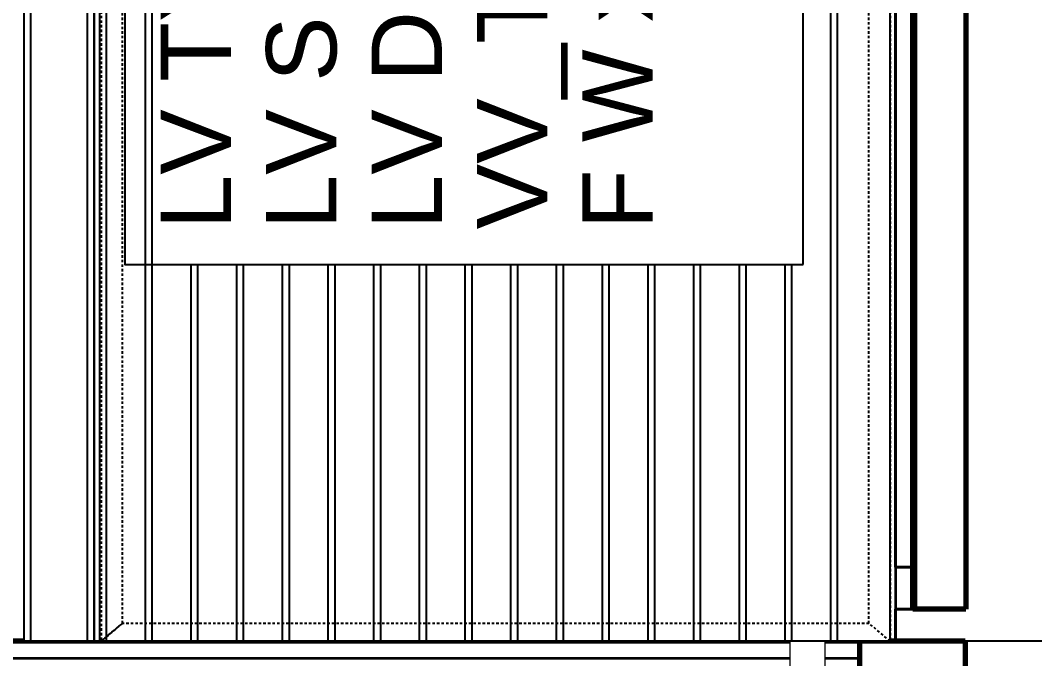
# Model space of a CAD drawing. Header units: millimetres. Extents: x -25371 to 2282244, y -90657 to 147824.
# Drawn here: x 1654122 to 1655565, y -998 to -90 of the extents above; entities that cross this region are included whole.
import ezdxf
from ezdxf.xclip import XClip

# ---------------------------------------------------------------- set-up
doc = ezdxf.new("R2010")
doc.units = ezdxf.units.MM
doc.header["$XCLIPFRAME"] = 0
doc.set_wipeout_variables(frame=1)
for name, pattern in [('CENTER', [50.8, 31.75, -6.35, 6.35, -6.35]), ('TA_GL_000.90000', [2.475, 0.9, -0.225, 0.225, -0.225, 0.9]), ('TA_HL_001.00000', [6.5, 3.55, -2.95])]:
    doc.linetypes.add(name, pattern=pattern)
for name, color, linetype in [('000 - 0_SYM_DWG_GRIDLINE_MAIN_COLOR_251', 7, 'Continuous'), ('000 - ESTIMATE_ASPG_MAIN_COLOR_6', 7, 'Continuous'), ('000 - ESTIMATE_ASPG_TEXT_COLOR_1', 7, 'Continuous'), ('000 - ESTIMATE_ASPG_WIPEOUT_', 7, 'Continuous'), ('000 - GRID', 7, 'CENTER'), ('010 - ASPG_EXTR_MAIN_COLOR_2', 7, 'Continuous'), ('010 - ASPG_EXTR_WIPEOUT_', 7, 'Continuous'), ('010 - ASPG_FRAMING_MAIN_COLOR_1', 7, 'Continuous'), ('010 - ASPG_FRAMING_SUB_COLOR_2', 7, 'Continuous')]:
    doc.layers.add(name, color=color, linetype=linetype)
for name, color, linetype, lineweight in [('A-DETL', 7, 'Continuous', 70), ('A-FLOR-E', 7, 'Continuous', 35), ('A-FLOR-HRAL', 7, 'Continuous', 35), ('A-GENM', 7, 'Continuous', 35), ('A-GLAZ-CURT', 7, 'Continuous', 35), ('A-GLAZ-CWMG', 7, 'Continuous', 35), ('I-WALL-E', 7, 'Continuous', 50), ('S-STRS-E', 7, 'Continuous', 35)]:
    doc.layers.add(name, color=color, linetype=linetype, lineweight=lineweight)
doc.styles.add('_Arial', font='arial.ttf')
doc.styles.add('TA', font='', dxfattribs={"height": 4.5})
doc.styles.get('TA').set_extended_font_data('Cordia New')

# ---------------------------------------------------------------- blocks, each defined once
blk = doc.blocks.new('DPA_CP_Entrance Louver Grill Vertical Z - Louver Grill Vertical Z-5524822-VS01 - ELEVATION 1')
at = {"layer": 'A-GLAZ-CURT', "color": 7}
for p, q in [((32402.8, 106500), (32402.8, 103600)), ((32402.8, 103600), (32402.8, 106500)), ((32402.8, 103600), (32402.8, 106500)), ((32402.8, 103600), (32402.8, 106500)), ((32450.8, 103600), (32450.8, 106500)), ((32450.8, 103600), (32450.8, 106500)), ((32452.8, 106500), (32452.8, 103600)), ((32452.8, 103600), (32452.8, 106500)), ((33512.4, 103600), (33512.4, 106500)), ((33512.4, 103600), (33512.4, 106500)), ((33512.4, 106500), (33512.4, 103600)), ((33512.4, 106500), (33512.4, 103600)), ((32452.8, 103605), (32452.8, 106450)), ((32452.8, 103605), (32452.8, 106450)), ((32452.8, 103605), (32452.8, 106450)), ((32452.8, 103605), (32452.8, 106450)), ((32402.8, 103600), (32402.8, 103605)), ((32402.8, 103605), (32402.8, 103600)), ((32452.8, 103605), (33457.4, 103605)), ((32452.8, 103605), (33457.4, 103605)), ((33457.4, 103605), (32452.8, 103605)), ((32452.8, 103605), (33457.4, 103605)), ((33512.4, 103600), (33512.4, 103605)), ((33512.4, 103605), (33512.4, 103600))]:
    blk.add_line(p, q, dxfattribs=at)
blk = doc.blocks.new('Rectangular Mullion - 45 x 100mm-5524888-VS01 - ELEVATION 1')
at = {"layer": 'A-GLAZ-CWMG', "color": 7}
for p, q in [((33512.4, 106600), (33512.4, 103600)), ((33512.4, 106600), (33512.4, 103600)), ((33557.4, 103600), (33557.4, 106600)), ((33557.4, 106600), (33557.4, 103600))]:
    blk.add_line(p, q, dxfattribs=at)
blk = doc.blocks.new('Rectangular Mullion - 45 x 100mm-5524889-VS01 - ELEVATION 1')
at = {"layer": 'A-GLAZ-CWMG', "color": 7}
blk.add_line((32402.8, 103600), (32402.8, 106600), dxfattribs=at)
blk.add_line((32402.8, 103600), (32402.8, 106600), dxfattribs=at)
blk = doc.blocks.new('DPA_CP_Entrance Louver Grill Vertical Z - Louver Grill Vertical Z-5525090-VS01 - ELEVATION 1')
at = {"layer": 'A-GLAZ-CURT', "color": 7}
for p, q in [((33632.8, 103645), (33632.8, 106500)), ((33632.8, 106500), (33632.8, 103645)), ((33632.8, 103645), (33632.8, 106500)), ((33632.8, 106500), (33632.8, 103645)), ((33707.8, 103645), (33707.8, 106500)), ((33707.8, 103645), (33707.8, 106500)), ((33707.8, 106500), (33707.8, 103645)), ((33707.8, 106500), (33707.8, 103645)), ((33632.8, 103705), (33607.8, 103705)), ((33607.8, 103705), (33632.8, 103705)), ((33632.8, 103645), (33632.8, 103705)), ((33632.8, 103705), (33632.8, 103645)), ((33607.8, 103645), (33632.8, 103645)), ((33632.8, 103645), (33607.8, 103645)), ((33632.8, 103645), (33707.8, 103645)), ((33634.8, 103645), (33632.8, 103645)), ((33632.8, 103645), (33634.8, 103645)), ((33707.8, 103645), (33632.8, 103645)), ((33707.8, 103645), (33634.8, 103645)), ((33634.8, 103645), (33707.8, 103645))]:
    blk.add_line(p, q, dxfattribs=at)
blk = doc.blocks.new('Rectangular Mullion - 45 x 100mm-4573257-VS01 - ELEVATION 1')
at = {"layer": 'A-GLAZ-CWMG', "color": 7}
for p, q in [((33607.8, 103645), (33607.8, 103600)), ((33607.8, 103600), (33607.8, 103645)), ((33607.8, 103600), (33557.4, 103600)), ((33557.4, 103600), (33607.8, 103600))]:
    blk.add_line(p, q, dxfattribs=at)
blk = doc.blocks.new('Rectangular Mullion - 45 x 100mm-5525156-VS01 - ELEVATION 1')
at = {"layer": 'A-GLAZ-CWMG', "color": 7}
for p, q in [((33607.8, 106600), (33607.8, 103600)), ((33607.8, 106600), (33607.8, 103600)), ((33557.4, 103600), (33607.8, 103600)), ((33607.8, 103600), (33557.4, 103600))]:
    blk.add_line(p, q, dxfattribs=at)
blk = doc.blocks.new('Rectangular Mullion - 45 x 100mm-5525157-VS01 - ELEVATION 1')
at = {"layer": 'A-GLAZ-CWMG', "color": 7}
for p, q in [((33607.8, 103705), (33607.8, 106450)), ((33607.8, 103705), (33607.8, 106450)), ((33607.8, 103600), (33607.8, 103645)), ((33607.8, 103600), (33607.8, 103645)), ((33557.4, 103600), (33607.8, 103600)), ((33607.8, 103600), (33557.4, 103600))]:
    blk.add_line(p, q, dxfattribs=at)
blk = doc.blocks.new('DPA_CP_Entrance Louver Grill Vertical Z - Louver Grill Vertical Z-5514034-VS01 - ELEVATION 1')
at = {"layer": 'A-GLAZ-CURT', "color": 7}
for p, q in [((33632.8, 103645), (33632.8, 106500)), ((33632.8, 106500), (33632.8, 103645)), ((33632.8, 103645), (33632.8, 106500)), ((33632.8, 106500), (33632.8, 103645)), ((33707.8, 103645), (33707.8, 106500)), ((33707.8, 103645), (33707.8, 106500)), ((33707.8, 106500), (33707.8, 103645)), ((33707.8, 106500), (33707.8, 103645)), ((33632.8, 103705), (33607.8, 103705)), ((33607.8, 103705), (33632.8, 103705)), ((33632.8, 103645), (33632.8, 103705)), ((33632.8, 103705), (33632.8, 103645)), ((33607.8, 103645), (33632.8, 103645)), ((33632.8, 103645), (33607.8, 103645)), ((33632.8, 103645), (33707.8, 103645)), ((33634.8, 103645), (33632.8, 103645)), ((33632.8, 103645), (33634.8, 103645)), ((33707.8, 103645), (33632.8, 103645)), ((33707.8, 103645), (33634.8, 103645)), ((33634.8, 103645), (33707.8, 103645))]:
    blk.add_line(p, q, dxfattribs=at)
blk = doc.blocks.new('DPA_CP_Entrance Louver Grill Vertical Z - Louver Grill Vertical Z-5525158-VS01 - ELEVATION 1')
at = {"layer": 'A-GLAZ-CURT', "color": 7}
for p, q in [((33632.8, 103645), (33632.8, 106500)), ((33632.8, 106500), (33632.8, 103645)), ((33632.8, 103645), (33632.8, 106500)), ((33632.8, 106500), (33632.8, 103645)), ((33634.8, 103645), (33634.8, 106500)), ((33634.8, 103645), (33634.8, 106500)), ((33707.8, 103645), (33707.8, 106500)), ((33707.8, 103645), (33707.8, 106500)), ((33707.8, 106500), (33707.8, 103645)), ((33707.8, 106500), (33707.8, 103645)), ((33632.8, 103705), (33607.8, 103705)), ((33607.8, 103705), (33632.8, 103705)), ((33632.8, 103645), (33632.8, 103705)), ((33632.8, 103705), (33632.8, 103645)), ((33607.8, 103645), (33632.8, 103645)), ((33632.8, 103645), (33607.8, 103645)), ((33632.8, 103645), (33707.8, 103645)), ((33634.8, 103645), (33632.8, 103645)), ((33632.8, 103645), (33634.8, 103645)), ((33707.8, 103645), (33632.8, 103645)), ((33707.8, 103645), (33634.8, 103645)), ((33634.8, 103645), (33707.8, 103645))]:
    blk.add_line(p, q, dxfattribs=at)
blk = doc.blocks.new('Rectangular Mullion - 45 x 100mm-4573260-VS01 - ELEVATION 1')
at = {"layer": 'A-GLAZ-CWMG', "color": 7}
for p, q in [((33607.8, 103645), (33607.8, 103600)), ((33607.8, 103600), (33607.8, 103645)), ((33607.8, 103600), (33557.4, 103600)), ((33557.4, 103600), (33607.8, 103600))]:
    blk.add_line(p, q, dxfattribs=at)
blk = doc.blocks.new('Rectangular Mullion - 45 x 100mm-5079867-VS01 - ELEVATION 1')
at = {"layer": 'A-GLAZ-CWMG', "color": 7}
for p, q in [((33607.8, 103645), (33607.8, 103600)), ((33607.8, 103600), (33607.8, 103645)), ((33607.8, 103600), (33557.4, 103600)), ((33557.4, 103600), (33607.8, 103600))]:
    blk.add_line(p, q, dxfattribs=at)
blk = doc.blocks.new('Rectangular Mullion - 45 x 100mm-5524821-VS01 - ELEVATION 1')
at = {"layer": 'A-GLAZ-CWMG', "color": 7}
for p, q in [((33607.8, 106450), (33607.8, 103705)), ((33607.8, 106450), (33607.8, 103705)), ((33607.8, 103645), (33607.8, 103600)), ((33607.8, 103645), (33607.8, 103600)), ((33557.4, 103600), (33607.8, 103600)), ((33607.8, 103600), (33557.4, 103600))]:
    blk.add_line(p, q, dxfattribs=at)
blk = doc.blocks.new('GM_Louver Grill Vertical Z1 - Z Profile-5525708-VS01 - ELEVATION 1')
at = {"layer": 'A-GENM', "color": 7, "lineweight": 9}
blk.add_line((33338.5, 103600), (33338.5, 106500), dxfattribs=at)
blk = doc.blocks.new('GM_Louver Grill Vertical Z1 - Z Profile-5514099-VS01 - ELEVATION 1')
at = {"layer": 'A-DETL', "color": 7}
for p, q in [((33632.8, 103645), (33632.8, 106500)), ((33707.8, 106500), (33707.8, 103645)), ((33634.8, 103645), (33632.8, 103645)), ((33707.8, 103645), (33634.8, 103645))]:
    blk.add_line(p, q, dxfattribs=at)
at = {"layer": 'A-GENM', "color": 7, "lineweight": 9}
for p, q in [((33632.8, 106500), (33632.8, 103645)), ((33707.8, 106500), (33707.8, 103645)), ((33707.8, 103645), (33707.8, 106500)), ((33632.8, 103645), (33705.8, 103645)), ((33705.8, 103645), (33707.8, 103645))]:
    blk.add_line(p, q, dxfattribs=at)
blk = doc.blocks.new('GM_Louver Grill Vertical Z1 - Z Profile-V20-VS01 - ELEVATION 1')
at = {"layer": 'A-DETL', "color": 7}
for p, q in [((33632.8, 103645), (33632.8, 106500)), ((33634.8, 103645), (33634.8, 106500)), ((33634.8, 106500), (33634.8, 103645)), ((33707.8, 106500), (33707.8, 103645)), ((33634.8, 103645), (33632.8, 103645)), ((33707.8, 103645), (33634.8, 103645))]:
    blk.add_line(p, q, dxfattribs=at)
at = {"layer": 'A-GENM', "color": 7, "lineweight": 9}
for p, q in [((33632.8, 106500), (33632.8, 103645)), ((33707.8, 106500), (33707.8, 103645)), ((33707.8, 103645), (33707.8, 106500)), ((33632.8, 103645), (33705.8, 103645)), ((33705.8, 103645), (33707.8, 103645))]:
    blk.add_line(p, q, dxfattribs=at)
blk = doc.blocks.new('Railing - 50mm-V26-VS01 - ELEVATION 1')
at = {"layer": 'A-FLOR-HRAL', "color": 7, "lineweight": 9}
for p, q in [((33457.8, 104475), (33457.8, 103600)), ((33507.8, 103600), (33507.8, 104475))]:
    blk.add_line(p, q, dxfattribs=at)
blk = doc.blocks.new('Railing - 50mm-5777482-VS01 - ELEVATION 1')
at = {"layer": 'A-FLOR-HRAL', "color": 7, "lineweight": 9}
for p, q in [((33457.8, 104403.6), (33458.1, 104405.9)), ((33507.5, 104405.9), (33507.8, 104403.6)), ((33457.8, 104403.6), (33457.8, 103433.3)), ((33458.1, 104401.2), (33457.8, 104403.6)), ((33507.8, 104403.6), (33507.5, 104401.2)), ((33507.8, 103433.3), (33507.8, 104403.6))]:
    blk.add_line(p, q, dxfattribs=at)
blk = doc.blocks.new('Railing - 50mm-5777480-VS01 - ELEVATION 1')
at = {"layer": 'A-FLOR-HRAL', "color": 7, "lineweight": 9}
for p, q in [((33457.8, 104058.3), (33458.1, 104060.7)), ((33457.8, 104058.3), (33457.8, 103100)), ((33458.1, 104056), (33457.8, 104058.3)), ((33507.5, 104060.7), (33507.8, 104058.3)), ((33507.8, 104058.3), (33507.5, 104056)), ((33507.8, 103100), (33507.8, 104058.3))]:
    blk.add_line(p, q, dxfattribs=at)
blk = doc.blocks.new('Railing - 50mm-5777478-VS01 - ELEVATION 1')
at = {"layer": 'A-FLOR-HRAL', "color": 7, "lineweight": 9}
for p, q in [((33457.8, 103713.1), (33458.1, 103715.5)), ((33457.8, 103713.1), (33457.8, 102766.7)), ((33458.1, 103710.7), (33457.8, 103713.1)), ((33507.5, 103715.5), (33507.8, 103713.1)), ((33507.8, 103713.1), (33507.5, 103710.7)), ((33507.8, 102766.7), (33507.8, 103713.1))]:
    blk.add_line(p, q, dxfattribs=at)
blk = doc.blocks.new('Railing - Railing-4924831-VS01 - ELEVATION 1')
at = {"color": 7}
for name in ['Railing - 50mm-V26-VS01 - ELEVATION 1', 'Railing - 50mm-V26-VS01 - ELEVATION 1', 'Railing - 50mm-V26-VS01 - ELEVATION 1', 'Railing - 50mm-5777482-VS01 - ELEVATION 1', 'Railing - 50mm-5777480-VS01 - ELEVATION 1', 'Railing - 50mm-5777478-VS01 - ELEVATION 1']:
    blk.add_blockref(name, (0, 0), dxfattribs=at)
blk = doc.blocks.new('Top Rail Type - Top Rail_Internal_-4924901-VS01 - ELEVATION 1')
at = {"layer": 'A-FLOR-HRAL', "color": 7, "lineweight": 9}
for p, q in [((33457.8, 104464.4), (33457.8, 103159.3)), ((33507.8, 103159.3), (33507.8, 104464.4)), ((33457.8, 104400), (33457.8, 103600)), ((33507.8, 103600), (33507.8, 104400))]:
    blk.add_line(p, q, dxfattribs=at)
at = {"layer": 'A-FLOR-HRAL', "color": 7, "lineweight": 9, "flags": 128}
for points in [[(33457.8, 104475), (33457.8, 104476), (33457.8, 104477), (33457.9, 104478), (33458.1, 104479), (33458.3, 104480), (33458.5, 104480.9)], [(33507.3, 104479.5), (33507.5, 104478.5), (33507.6, 104477.5), (33507.7, 104476.5), (33507.7, 104475.5), (33507.8, 104475)], [(33457.8, 104475), (33457.8, 104474.9), (33457.8, 104474.8), (33457.8, 104474.5), (33457.8, 104474), (33457.8, 104473.5), (33457.8, 104472.9), (33457.8, 104472.1), (33457.8, 104471.2), (33457.8, 104470.2), (33457.8, 104469.1), (33457.8, 104467.9), (33457.8, 104466.5), (33457.8, 104465.1), (33457.8, 104464.4)], [(33457.8, 104466.1), (33457.8, 104467.5), (33457.8, 104468.8)], [(33457.8, 104439.8), (33457.8, 104442.3), (33457.8, 104444.8), (33457.8, 104447.2), (33457.8, 104449.5), (33457.8, 104451.7), (33457.8, 104453.8), (33457.8, 104455.8), (33457.8, 104457.8), (33457.8, 104459.7), (33457.8, 104461.4), (33457.8, 104463.1), (33457.8, 104464.7)], [(33507.8, 104464.4), (33507.8, 104465.9), (33507.8, 104467.3), (33507.8, 104468.6), (33507.8, 104469.7), (33507.8, 104470.8), (33507.8, 104471.7), (33507.8, 104472.5), (33507.8, 104473.2), (33507.8, 104473.8), (33507.8, 104474.3), (33507.8, 104474.6), (33507.8, 104474.9), (33507.8, 104475), (33507.8, 104475)], [(33507.8, 104469.1), (33507.8, 104467.9), (33507.8, 104466.5), (33507.8, 104465.3)], [(33507.8, 104465.1), (33507.8, 104463.5), (33507.8, 104461.9), (33507.8, 104460.2), (33507.8, 104458.3), (33507.8, 104456.4), (33507.8, 104454.4), (33507.8, 104452.3), (33507.8, 104450.1), (33507.8, 104447.8), (33507.8, 104445.4), (33507.8, 104443), (33507.8, 104440.5)], [(33457.8, 104414.9), (33457.8, 104417.8), (33457.8, 104420.7), (33457.8, 104423.6), (33457.8, 104426.4), (33457.8, 104429.2), (33457.8, 104431.9), (33457.8, 104434.6), (33457.8, 104437.3), (33457.8, 104439.5)], [(33507.8, 104439.5), (33507.8, 104438), (33507.8, 104435.3), (33507.8, 104432.7), (33507.8, 104430), (33507.8, 104427.2), (33507.8, 104424.4), (33507.8, 104421.5), (33507.8, 104418.6), (33507.8, 104415.7), (33507.8, 104413.8)], [(33457.8, 104400), (33457.8, 104403), (33457.8, 104406), (33457.8, 104409), (33457.8, 104411.9), (33457.8, 104413.8)], [(33507.8, 104412.7), (33507.8, 104409.8), (33507.8, 104406.8), (33507.8, 104403.8), (33507.8, 104400.8)]]:
    blk.add_lwpolyline(points, dxfattribs=at)
blk = doc.blocks.new('Handrail Type - Handrail_Internal_-5752541-VS01 - ELEVATION 1')
at = {"layer": 'A-FLOR-HRAL', "color": 7, "lineweight": 9}
for p, q in [((33457.8, 104125), (33457.8, 102791.7)), ((33507.8, 102791.7), (33507.8, 104125))]:
    blk.add_line(p, q, dxfattribs=at)
blk = doc.blocks.new('Railing - 50mm-V93-VS01 - ELEVATION 1')
at = {"layer": 'A-FLOR-HRAL', "color": 7, "lineweight": 9}
blk.add_line((33457.4, 104475), (33457.4, 103600), dxfattribs=at)
blk = doc.blocks.new('Railing - Railing-5753334-VS01 - ELEVATION 1')
at = {"color": 7}
blk.add_blockref('Railing - 50mm-V93-VS01 - ELEVATION 1', (0, 0), dxfattribs=at)
blk.add_blockref('Railing - 50mm-V93-VS01 - ELEVATION 1', (0, 0), dxfattribs=at)
blk.add_blockref('Railing - 50mm-V93-VS01 - ELEVATION 1', (0, 0), dxfattribs=at)
blk.add_blockref('Railing - 50mm-V93-VS01 - ELEVATION 1', (0, 0), dxfattribs=at)
blk = doc.blocks.new('Top Rail Type - Top Rail_Internal_-5753442-VS01 - ELEVATION 1')
at = {"layer": 'A-FLOR-HRAL', "color": 7, "lineweight": 9}
for p, q in [((33472.4, 104497.9), (33473.3, 104498.3)), ((33462.3, 104489.9), (33462.9, 104490.7)), ((33457.4, 104400), (33457.4, 103600)), ((33457.4, 104400), (33457.4, 103600))]:
    blk.add_line(p, q, dxfattribs=at)
at = {"layer": 'A-FLOR-HRAL', "color": 7, "lineweight": 9, "flags": 128}
for points in [[(33457.4, 104475), (33457.4, 104476), (33457.4, 104477), (33457.5, 104478), (33457.7, 104479), (33457.9, 104480), (33458.1, 104480.9)], [(33458.6, 104482.9), (33459, 104483.8), (33459.3, 104484.7), (33459.7, 104485.6), (33460.2, 104486.5)], [(33457.4, 104475), (33457.4, 104474.9), (33457.4, 104474.8), (33457.4, 104474.5), (33457.4, 104474), (33457.4, 104473.5), (33457.4, 104472.9), (33457.4, 104472.1), (33457.4, 104471.2), (33457.4, 104470.2), (33457.4, 104469.1), (33457.4, 104467.9), (33457.4, 104466.5), (33457.4, 104465.1), (33457.4, 104463.5), (33457.4, 104461.9), (33457.4, 104460.2), (33457.4, 104458.3), (33457.4, 104456.4), (33457.4, 104454.4), (33457.4, 104452.3), (33457.4, 104450.1), (33457.4, 104447.8), (33457.4, 104445.4), (33457.4, 104443), (33457.4, 104440.5), (33457.4, 104438), (33457.4, 104435.3), (33457.4, 104432.7), (33457.4, 104430), (33457.4, 104427.2), (33457.4, 104424.4), (33457.4, 104421.5), (33457.4, 104418.6), (33457.4, 104415.7), (33457.4, 104412.7), (33457.4, 104409.8), (33457.4, 104406.8), (33457.4, 104403.8), (33457.4, 104400.8), (33457.4, 104400)], [(33457.4, 104466.1), (33457.4, 104467.5), (33457.4, 104468.8)], [(33457.4, 104439.8), (33457.4, 104442.3), (33457.4, 104444.8), (33457.4, 104447.2), (33457.4, 104449.5), (33457.4, 104451.7), (33457.4, 104453.8), (33457.4, 104455.8), (33457.4, 104457.8), (33457.4, 104459.7), (33457.4, 104461.4), (33457.4, 104463.1), (33457.4, 104464.7)], [(33457.4, 104414.9), (33457.4, 104417.8), (33457.4, 104420.7), (33457.4, 104423.6), (33457.4, 104426.4), (33457.4, 104429.2), (33457.4, 104431.9), (33457.4, 104434.6), (33457.4, 104437.3), (33457.4, 104439.5)], [(33457.4, 104400), (33457.4, 104403), (33457.4, 104406), (33457.4, 104409), (33457.4, 104411.9), (33457.4, 104413.8)]]:
    blk.add_lwpolyline(points, dxfattribs=at)
blk = doc.blocks.new('C-1-VS01_REV00_20260615-155217_ELEVATION_1_EX')
at = {"layer": 'A-DETL', "color": 7}
for p, q in [((7124.5, 103600), (9599.5, 103600)), ((9649.5, 103600), (9849.1, 103600)), ((9699.1, 103433.3), (9699.1, 103600)), ((9699.1, 103600), (9849.1, 103600)), ((9849.1, 103600), (9849.1, 103433.3)), ((9849.1, 103600), (9849.1, 103500))]:
    blk.add_line(p, q, dxfattribs=at)
at = {"layer": 'A-FLOR-E', "color": 7}
for p, q in [((9849.1, 103600), (9699.1, 103600)), ((9849.1, 103500), (9849.1, 103600))]:
    blk.add_line(p, q, dxfattribs=at)
at = {"layer": 'I-WALL-E', "color": 7}
for p, q in [((9699.1, 103600), (9849.1, 103600)), ((9849.1, 103600), (9849.1, 102100))]:
    blk.add_line(p, q, dxfattribs=at)
at = {"layer": 'S-STRS-E', "color": 7}
for p, q in [((7124.5, 103600), (9599.5, 103600)), ((7124.5, 103600), (9599.5, 103600)), ((7124.5, 103600), (9599.5, 103600)), ((7124.5, 103600), (9599.5, 103600)), ((7124.5, 103600), (9599.5, 103600)), ((7124.5, 103600), (9599.5, 103600)), ((7124.5, 103600), (9599.5, 103600)), ((9649.5, 103600), (9699.5, 103600)), ((9649.5, 103600), (9699.5, 103600)), ((9649.5, 103600), (9699.5, 103600)), ((9649.5, 103600), (9699.5, 103600)), ((9649.5, 103600), (9699.5, 103600)), ((9649.5, 103600), (9699.5, 103600)), ((9649.5, 103600), (9699.5, 103600)), ((9699.5, 103600), (9699.5, 103575)), ((9599.5, 103575), (7124.5, 103575)), ((9699.5, 103575), (9649.5, 103575))]:
    blk.add_line(p, q, dxfattribs=at)
at = {"layer": 'A-FLOR-HRAL', "color": 7, "lineweight": 9}
for name in ['Top Rail Type - Top Rail_Internal_-5753442-VS01 - ELEVATION 1', 'Top Rail Type - Top Rail_Internal_-4924901-VS01 - ELEVATION 1', 'Handrail Type - Handrail_Internal_-5752541-VS01 - ELEVATION 1']:
    blk.add_blockref(name, (-23858.2, 0), dxfattribs=at)
at = {"layer": 'A-FLOR-HRAL', "color": 7}
for name in ['Railing - Railing-5753334-VS01 - ELEVATION 1', 'Railing - Railing-4924831-VS01 - ELEVATION 1']:
    blk.add_blockref(name, (-23858.2, 0), dxfattribs=at)
at = {"layer": 'A-GENM', "color": 7}
for name, p in [('GM_Louver Grill Vertical Z1 - Z Profile-5525708-VS01 - ELEVATION 1', (-24744, 0)), ('GM_Louver Grill Vertical Z1 - Z Profile-5525708-VS01 - ELEVATION 1', (-24670.2, 0)), ('GM_Louver Grill Vertical Z1 - Z Profile-5525708-VS01 - ELEVATION 1', (-24596.4, 0)), ('GM_Louver Grill Vertical Z1 - Z Profile-5525708-VS01 - ELEVATION 1', (-24522.6, 0)), ('GM_Louver Grill Vertical Z1 - Z Profile-5525708-VS01 - ELEVATION 1', (-24448.7, 0)), ('GM_Louver Grill Vertical Z1 - Z Profile-5525708-VS01 - ELEVATION 1', (-24374.9, 0)), ('GM_Louver Grill Vertical Z1 - Z Profile-5525708-VS01 - ELEVATION 1', (-24301.1, 0)), ('GM_Louver Grill Vertical Z1 - Z Profile-5525708-VS01 - ELEVATION 1', (-24227.3, 0)), ('GM_Louver Grill Vertical Z1 - Z Profile-5525708-VS01 - ELEVATION 1', (-24153.5, 0)), ('GM_Louver Grill Vertical Z1 - Z Profile-5525708-VS01 - ELEVATION 1', (-24079.7, 0)), ('GM_Louver Grill Vertical Z1 - Z Profile-5525708-VS01 - ELEVATION 1', (-24005.8, 0)), ('GM_Louver Grill Vertical Z1 - Z Profile-5525708-VS01 - ELEVATION 1', (-23932, 0)), ('GM_Louver Grill Vertical Z1 - Z Profile-5525708-VS01 - ELEVATION 1', (-23858.2, 0)), ('GM_Louver Grill Vertical Z1 - Z Profile-5525708-VS01 - ELEVATION 1', (-23784.4, 0)), ('GM_Louver Grill Vertical Z1 - Z Profile-5514099-VS01 - ELEVATION 1', (-23858.2, 0)), ('GM_Louver Grill Vertical Z1 - Z Profile-5514099-VS01 - ELEVATION 1', (-23858.2, 0)), ('GM_Louver Grill Vertical Z1 - Z Profile-5514099-VS01 - ELEVATION 1', (-23858.2, 0)), ('GM_Louver Grill Vertical Z1 - Z Profile-5514099-VS01 - ELEVATION 1', (-23858.2, 0)), ('GM_Louver Grill Vertical Z1 - Z Profile-5514099-VS01 - ELEVATION 1', (-23858.2, 0)), ('GM_Louver Grill Vertical Z1 - Z Profile-5514099-VS01 - ELEVATION 1', (-23858.2, 0)), ('GM_Louver Grill Vertical Z1 - Z Profile-5514099-VS01 - ELEVATION 1', (-23858.2, 0)), ('GM_Louver Grill Vertical Z1 - Z Profile-5514099-VS01 - ELEVATION 1', (-23858.2, 0)), ('GM_Louver Grill Vertical Z1 - Z Profile-5514099-VS01 - ELEVATION 1', (-23858.2, 0)), ('GM_Louver Grill Vertical Z1 - Z Profile-5514099-VS01 - ELEVATION 1', (-23858.2, 0)), ('GM_Louver Grill Vertical Z1 - Z Profile-5514099-VS01 - ELEVATION 1', (-23858.2, 0)), ('GM_Louver Grill Vertical Z1 - Z Profile-5514099-VS01 - ELEVATION 1', (-23858.2, 0)), ('GM_Louver Grill Vertical Z1 - Z Profile-5514099-VS01 - ELEVATION 1', (-23858.2, 0)), ('GM_Louver Grill Vertical Z1 - Z Profile-5514099-VS01 - ELEVATION 1', (-23858.2, 0)), ('GM_Louver Grill Vertical Z1 - Z Profile-5514099-VS01 - ELEVATION 1', (-23858.2, 0)), ('GM_Louver Grill Vertical Z1 - Z Profile-5514099-VS01 - ELEVATION 1', (-23858.2, 0)), ('GM_Louver Grill Vertical Z1 - Z Profile-5514099-VS01 - ELEVATION 1', (-23858.2, 0)), ('GM_Louver Grill Vertical Z1 - Z Profile-5514099-VS01 - ELEVATION 1', (-23858.2, 0)), ('GM_Louver Grill Vertical Z1 - Z Profile-5514099-VS01 - ELEVATION 1', (-23858.2, 0)), ('GM_Louver Grill Vertical Z1 - Z Profile-5514099-VS01 - ELEVATION 1', (-23858.2, 0)), ('GM_Louver Grill Vertical Z1 - Z Profile-5514099-VS01 - ELEVATION 1', (-23858.2, 0)), ('GM_Louver Grill Vertical Z1 - Z Profile-5514099-VS01 - ELEVATION 1', (-23858.2, 0)), ('GM_Louver Grill Vertical Z1 - Z Profile-5514099-VS01 - ELEVATION 1', (-23858.2, 0)), ('GM_Louver Grill Vertical Z1 - Z Profile-5514099-VS01 - ELEVATION 1', (-23858.2, 0)), ('GM_Louver Grill Vertical Z1 - Z Profile-5514099-VS01 - ELEVATION 1', (-23858.2, 0)), ('GM_Louver Grill Vertical Z1 - Z Profile-5514099-VS01 - ELEVATION 1', (-23858.2, 0)), ('GM_Louver Grill Vertical Z1 - Z Profile-5514099-VS01 - ELEVATION 1', (-23858.2, 0)), ('GM_Louver Grill Vertical Z1 - Z Profile-5514099-VS01 - ELEVATION 1', (-23858.2, 0)), ('GM_Louver Grill Vertical Z1 - Z Profile-5514099-VS01 - ELEVATION 1', (-23858.2, 0)), ('GM_Louver Grill Vertical Z1 - Z Profile-5514099-VS01 - ELEVATION 1', (-23858.2, 0)), ('GM_Louver Grill Vertical Z1 - Z Profile-5514099-VS01 - ELEVATION 1', (-23858.2, 0)), ('GM_Louver Grill Vertical Z1 - Z Profile-5514099-VS01 - ELEVATION 1', (-23858.2, 0)), ('GM_Louver Grill Vertical Z1 - Z Profile-5514099-VS01 - ELEVATION 1', (-23858.2, 0)), ('GM_Louver Grill Vertical Z1 - Z Profile-5514099-VS01 - ELEVATION 1', (-23858.2, 0)), ('GM_Louver Grill Vertical Z1 - Z Profile-5514099-VS01 - ELEVATION 1', (-23858.2, 0)), ('GM_Louver Grill Vertical Z1 - Z Profile-5514099-VS01 - ELEVATION 1', (-23858.2, 0)), ('GM_Louver Grill Vertical Z1 - Z Profile-5514099-VS01 - ELEVATION 1', (-23858.2, 0)), ('GM_Louver Grill Vertical Z1 - Z Profile-5514099-VS01 - ELEVATION 1', (-23858.2, 0)), ('GM_Louver Grill Vertical Z1 - Z Profile-5514099-VS01 - ELEVATION 1', (-23858.2, 0)), ('GM_Louver Grill Vertical Z1 - Z Profile-5514099-VS01 - ELEVATION 1', (-23858.2, 0)), ('GM_Louver Grill Vertical Z1 - Z Profile-5514099-VS01 - ELEVATION 1', (-23858.2, 0)), ('GM_Louver Grill Vertical Z1 - Z Profile-5514099-VS01 - ELEVATION 1', (-23858.2, 0)), ('GM_Louver Grill Vertical Z1 - Z Profile-5514099-VS01 - ELEVATION 1', (-23858.2, 0)), ('GM_Louver Grill Vertical Z1 - Z Profile-5514099-VS01 - ELEVATION 1', (-23858.2, 0)), ('GM_Louver Grill Vertical Z1 - Z Profile-5514099-VS01 - ELEVATION 1', (-23858.2, 0)), ('GM_Louver Grill Vertical Z1 - Z Profile-5514099-VS01 - ELEVATION 1', (-23858.2, 0)), ('GM_Louver Grill Vertical Z1 - Z Profile-5514099-VS01 - ELEVATION 1', (-23858.2, 0)), ('GM_Louver Grill Vertical Z1 - Z Profile-5514099-VS01 - ELEVATION 1', (-23858.2, 0)), ('GM_Louver Grill Vertical Z1 - Z Profile-5514099-VS01 - ELEVATION 1', (-23858.2, 0)), ('GM_Louver Grill Vertical Z1 - Z Profile-5514099-VS01 - ELEVATION 1', (-23858.2, 0)), ('GM_Louver Grill Vertical Z1 - Z Profile-5514099-VS01 - ELEVATION 1', (-23858.2, 0)), ('GM_Louver Grill Vertical Z1 - Z Profile-5514099-VS01 - ELEVATION 1', (-23858.2, 0)), ('GM_Louver Grill Vertical Z1 - Z Profile-5514099-VS01 - ELEVATION 1', (-23858.2, 0)), ('GM_Louver Grill Vertical Z1 - Z Profile-5514099-VS01 - ELEVATION 1', (-23858.2, 0)), ('GM_Louver Grill Vertical Z1 - Z Profile-5514099-VS01 - ELEVATION 1', (-23858.2, 0)), ('GM_Louver Grill Vertical Z1 - Z Profile-5514099-VS01 - ELEVATION 1', (-23858.2, 0)), ('GM_Louver Grill Vertical Z1 - Z Profile-5514099-VS01 - ELEVATION 1', (-23858.2, 0)), ('GM_Louver Grill Vertical Z1 - Z Profile-5514099-VS01 - ELEVATION 1', (-23858.2, 0)), ('GM_Louver Grill Vertical Z1 - Z Profile-5514099-VS01 - ELEVATION 1', (-23858.2, 0)), ('GM_Louver Grill Vertical Z1 - Z Profile-5514099-VS01 - ELEVATION 1', (-23858.2, 0)), ('GM_Louver Grill Vertical Z1 - Z Profile-5514099-VS01 - ELEVATION 1', (-23858.2, 0)), ('GM_Louver Grill Vertical Z1 - Z Profile-5514099-VS01 - ELEVATION 1', (-23858.2, 0)), ('GM_Louver Grill Vertical Z1 - Z Profile-5514099-VS01 - ELEVATION 1', (-23858.2, 0)), ('GM_Louver Grill Vertical Z1 - Z Profile-5514099-VS01 - ELEVATION 1', (-23858.2, 0)), ('GM_Louver Grill Vertical Z1 - Z Profile-5514099-VS01 - ELEVATION 1', (-23858.2, 0)), ('GM_Louver Grill Vertical Z1 - Z Profile-5514099-VS01 - ELEVATION 1', (-23858.2, 0)), ('GM_Louver Grill Vertical Z1 - Z Profile-5514099-VS01 - ELEVATION 1', (-23858.2, 0)), ('GM_Louver Grill Vertical Z1 - Z Profile-5514099-VS01 - ELEVATION 1', (-23858.2, 0)), ('GM_Louver Grill Vertical Z1 - Z Profile-5514099-VS01 - ELEVATION 1', (-23858.2, 0)), ('GM_Louver Grill Vertical Z1 - Z Profile-5514099-VS01 - ELEVATION 1', (-23858.2, 0)), ('GM_Louver Grill Vertical Z1 - Z Profile-5514099-VS01 - ELEVATION 1', (-23858.2, 0)), ('GM_Louver Grill Vertical Z1 - Z Profile-5514099-VS01 - ELEVATION 1', (-23858.2, 0)), ('GM_Louver Grill Vertical Z1 - Z Profile-5514099-VS01 - ELEVATION 1', (-23858.2, 0)), ('GM_Louver Grill Vertical Z1 - Z Profile-5514099-VS01 - ELEVATION 1', (-23858.2, 0)), ('GM_Louver Grill Vertical Z1 - Z Profile-5514099-VS01 - ELEVATION 1', (-23858.2, 0)), ('GM_Louver Grill Vertical Z1 - Z Profile-5514099-VS01 - ELEVATION 1', (-23858.2, 0)), ('GM_Louver Grill Vertical Z1 - Z Profile-5514099-VS01 - ELEVATION 1', (-23858.2, 0)), ('GM_Louver Grill Vertical Z1 - Z Profile-5514099-VS01 - ELEVATION 1', (-23858.2, 0)), ('GM_Louver Grill Vertical Z1 - Z Profile-5514099-VS01 - ELEVATION 1', (-23858.2, 0)), ('GM_Louver Grill Vertical Z1 - Z Profile-5514099-VS01 - ELEVATION 1', (-23858.2, 0)), ('GM_Louver Grill Vertical Z1 - Z Profile-5514099-VS01 - ELEVATION 1', (-23858.2, 0)), ('GM_Louver Grill Vertical Z1 - Z Profile-5514099-VS01 - ELEVATION 1', (-23858.2, 0)), ('GM_Louver Grill Vertical Z1 - Z Profile-5514099-VS01 - ELEVATION 1', (-23858.2, 0)), ('GM_Louver Grill Vertical Z1 - Z Profile-5514099-VS01 - ELEVATION 1', (-23858.2, 0)), ('GM_Louver Grill Vertical Z1 - Z Profile-5514099-VS01 - ELEVATION 1', (-23858.2, 0)), ('GM_Louver Grill Vertical Z1 - Z Profile-5514099-VS01 - ELEVATION 1', (-23858.2, 0)), ('GM_Louver Grill Vertical Z1 - Z Profile-5514099-VS01 - ELEVATION 1', (-23858.2, 0)), ('GM_Louver Grill Vertical Z1 - Z Profile-5514099-VS01 - ELEVATION 1', (-23858.2, 0)), ('GM_Louver Grill Vertical Z1 - Z Profile-5514099-VS01 - ELEVATION 1', (-23858.2, 0)), ('GM_Louver Grill Vertical Z1 - Z Profile-5514099-VS01 - ELEVATION 1', (-23858.2, 0)), ('GM_Louver Grill Vertical Z1 - Z Profile-V20-VS01 - ELEVATION 1', (-23858.2, 0)), ('GM_Louver Grill Vertical Z1 - Z Profile-V20-VS01 - ELEVATION 1', (-23858.2, 0)), ('GM_Louver Grill Vertical Z1 - Z Profile-V20-VS01 - ELEVATION 1', (-23858.2, 0)), ('GM_Louver Grill Vertical Z1 - Z Profile-V20-VS01 - ELEVATION 1', (-23858.2, 0)), ('GM_Louver Grill Vertical Z1 - Z Profile-V20-VS01 - ELEVATION 1', (-23858.2, 0)), ('GM_Louver Grill Vertical Z1 - Z Profile-V20-VS01 - ELEVATION 1', (-23858.2, 0)), ('GM_Louver Grill Vertical Z1 - Z Profile-V20-VS01 - ELEVATION 1', (-23858.2, 0)), ('GM_Louver Grill Vertical Z1 - Z Profile-V20-VS01 - ELEVATION 1', (-23858.2, 0)), ('GM_Louver Grill Vertical Z1 - Z Profile-V20-VS01 - ELEVATION 1', (-23858.2, 0)), ('GM_Louver Grill Vertical Z1 - Z Profile-V20-VS01 - ELEVATION 1', (-23858.2, 0)), ('GM_Louver Grill Vertical Z1 - Z Profile-V20-VS01 - ELEVATION 1', (-23858.2, 0))]:
    blk.add_blockref(name, p, dxfattribs=at)
at = {"layer": 'A-GLAZ-CURT', "color": 7}
for name in ['DPA_CP_Entrance Louver Grill Vertical Z - Louver Grill Vertical Z-5524822-VS01 - ELEVATION 1', 'DPA_CP_Entrance Louver Grill Vertical Z - Louver Grill Vertical Z-5525090-VS01 - ELEVATION 1', 'DPA_CP_Entrance Louver Grill Vertical Z - Louver Grill Vertical Z-5514034-VS01 - ELEVATION 1', 'DPA_CP_Entrance Louver Grill Vertical Z - Louver Grill Vertical Z-5514034-VS01 - ELEVATION 1', 'DPA_CP_Entrance Louver Grill Vertical Z - Louver Grill Vertical Z-5514034-VS01 - ELEVATION 1', 'DPA_CP_Entrance Louver Grill Vertical Z - Louver Grill Vertical Z-5514034-VS01 - ELEVATION 1', 'DPA_CP_Entrance Louver Grill Vertical Z - Louver Grill Vertical Z-5525158-VS01 - ELEVATION 1']:
    blk.add_blockref(name, (-23858.2, 0), dxfattribs=at)
at = {"layer": 'A-GLAZ-CWMG', "color": 7}
for name in ['Rectangular Mullion - 45 x 100mm-5524889-VS01 - ELEVATION 1', 'Rectangular Mullion - 45 x 100mm-5525156-VS01 - ELEVATION 1', 'Rectangular Mullion - 45 x 100mm-5525157-VS01 - ELEVATION 1', 'Rectangular Mullion - 45 x 100mm-5524821-VS01 - ELEVATION 1', 'Rectangular Mullion - 45 x 100mm-5524821-VS01 - ELEVATION 1', 'Rectangular Mullion - 45 x 100mm-5524821-VS01 - ELEVATION 1', 'Rectangular Mullion - 45 x 100mm-5524821-VS01 - ELEVATION 1', 'Rectangular Mullion - 45 x 100mm-5524821-VS01 - ELEVATION 1', 'Rectangular Mullion - 45 x 100mm-5524888-VS01 - ELEVATION 1', 'Rectangular Mullion - 45 x 100mm-4573257-VS01 - ELEVATION 1', 'Rectangular Mullion - 45 x 100mm-4573260-VS01 - ELEVATION 1', 'Rectangular Mullion - 45 x 100mm-4573260-VS01 - ELEVATION 1', 'Rectangular Mullion - 45 x 100mm-4573260-VS01 - ELEVATION 1', 'Rectangular Mullion - 45 x 100mm-4573260-VS01 - ELEVATION 1', 'Rectangular Mullion - 45 x 100mm-5079867-VS01 - ELEVATION 1']:
    blk.add_blockref(name, (-23858.2, 0), dxfattribs=at)
blk = doc.blocks.new('*U1015')
at = {"layer": '000 - 0_SYM_DWG_GRIDLINE_MAIN_COLOR_251', "color": 7, "linetype": 'ByBlock', "ltscale": 5}
blk.add_line((20, 0), (-476.46, 0), dxfattribs=at)
at = {"color": 7, "style": 'TA', "flags": 1}
blk.add_attdef('LOCATION', (6, -6), '', height=4.5, rotation=270, dxfattribs=at)
blk = doc.blocks.new('C-1-VS01_REV00_20260615-155703_ELEVATION_1_DIMS-2')
at = {"layer": '000 - GRID', "color": 7, "linetype": 'TA_GL_000.90000', "xscale": 50.00000000000004, "yscale": 50.00000000000004, "zscale": 50.00000000000004, "rotation": 180}
blk.add_blockref('*U1015', (-5700, 103600), dxfattribs=at)
blk = doc.blocks.new('*U1848')
at = {"color": 7}
blk.add_wipeout([(50, 0), (1182, 0), (1182, 3000), (50, 3000)], dxfattribs=at).dxf.layer = '010 - ASPG_EXTR_WIPEOUT_'
at = {"layer": '010 - ASPG_EXTR_MAIN_COLOR_2', "color": 7}
for points in [[(57.3, 0), (67.5, 0), (67.5, 3000), (57.3, 3000)], [(122.3, 0), (132.5, 0), (132.5, 3000), (122.3, 3000)], [(187.3, 0), (197.5, 0), (197.5, 3000), (187.3, 3000)], [(252.3, 0), (262.5, 0), (262.5, 3000), (252.3, 3000)], [(317.3, 0), (327.5, 0), (327.5, 3000), (317.3, 3000)], [(382.3, 0), (392.5, 0), (392.5, 3000), (382.3, 3000)], [(447.3, 0), (457.5, 0), (457.5, 3000), (447.3, 3000)], [(512.3, 0), (522.5, 0), (522.5, 3000), (512.3, 3000)], [(577.3, 0), (587.5, 0), (587.5, 3000), (577.3, 3000)], [(642.3, 0), (652.5, 0), (652.5, 3000), (642.3, 3000)], [(707.3, 0), (717.5, 0), (717.5, 3000), (707.3, 3000)], [(772.3, 0), (782.5, 0), (782.5, 3000), (772.3, 3000)], [(837.3, 0), (847.5, 0), (847.5, 3000), (837.3, 3000)], [(902.3, 0), (912.5, 0), (912.5, 3000), (902.3, 3000)], [(967.3, 0), (977.5, 0), (977.5, 3000), (967.3, 3000)], [(1032.3, 0), (1042.5, 0), (1042.5, 3000), (1032.3, 3000)], [(1097.3, 0), (1107.5, 0), (1107.5, 3000), (1097.3, 3000)]]:
    blk.add_lwpolyline(points, close=True, dxfattribs=at)
at = {"layer": '010 - ASPG_FRAMING_SUB_COLOR_2', "color": 7}
blk.add_lwpolyline([(50, 0), (1182, 0), (1182, 3000), (50, 3000)], close=True, dxfattribs=at)
at = {"color": 7}
blk.add_wipeout([(-50, 0), (50, 0), (50, 3000), (-50, 3000)], dxfattribs=at).dxf.layer = '010 - ASPG_EXTR_WIPEOUT_'
at = {"layer": '010 - ASPG_FRAMING_MAIN_COLOR_1', "color": 7}
for points in [[(-50, 0), (-40, 0), (-40, 3000), (-50, 3000)], [(40, 0), (50, 0), (50, 3000), (40, 3000)]]:
    blk.add_lwpolyline(points, close=True, dxfattribs=at)
at = {"layer": '010 - ASPG_FRAMING_SUB_COLOR_2', "color": 7}
blk.add_lwpolyline([(-50, 0), (50, 0), (50, 3000), (-50, 3000)], close=True, dxfattribs=at)
blk = doc.blocks.new('*U1889')
at = {"layer": '010 - ASPG_FRAMING_MAIN_COLOR_1', "color": 7, "linetype": 'ByBlock'}
for points in [[(0, 0), (0, 1122), (25, 1092), (25, 30), (0, 0)], [(1500, 1122), (0, 1122), (25, 1092), (1475, 1092)], [(1500, 0), (1500, 1122), (1475, 1092), (1475, 30), (1500, 0)], [(25, 30), (1475, 30), (1500, 0), (0, 0), (25, 30)]]:
    blk.add_lwpolyline(points, close=True, dxfattribs=at)
blk = doc.blocks.new('A$Cd3cf6656')
at = {"color": 7}
blk.add_wipeout([(-964.7, -457.4), (1855.6, -457.4), (1855.6, 457.4), (-964.7, 457.4)], dxfattribs=at).dxf.layer = '000 - ESTIMATE_ASPG_WIPEOUT_'
at = {"layer": '000 - ESTIMATE_ASPG_MAIN_COLOR_6', "color": 7}
blk.add_lwpolyline([(-964.7, -457.4), (1855.6, -457.4), (1855.6, 507.4), (-964.7, 507.4)], close=True, dxfattribs=at)
at = {"layer": '000 - ESTIMATE_ASPG_TEXT_COLOR_1', "color": 7, "style": '_Arial'}
for s, p in [('LV TYPE', (-914.7, 356.5)), ('LV SINGLE-H', (-914.7, 206.5)), ('LV DOUBLE-H', (-914.7, 56.5)), ('VV_TRIM', (-914.7, -93.5)), ('F W x H x set', (-914.7, -243.5))]:
    blk.add_text(s, height=100, dxfattribs=at).set_placement(p)
for tag, p in [('LV_TYPE_VAL', (138.1, 356.5)), ('LV_SIN-H_VAL', (138.1, 206.5)), ('LV_DOU-H_VAL', (138.1, 56.5)), ('V-TRIM_VAL', (138.1, -93.5)), ('FRAME_VAL', (138.1, -243.5)), ('FRAME_SET', (138.1, -393.5))]:
    blk.add_attdef(tag, p, '', height=100, dxfattribs=at)

msp = doc.modelspace()

# ---------------------------------------------------------------- linework, layer by layer
at = {"color": 7}
msp.add_point((1655171.589, -972.744), dxfattribs=at)

# ---------------------------------------------------------------- block references
ref = msp.add_blockref('C-1-VS01_REV00_20260615-155217_ELEVATION_1_EX', (1645617.451, -104572.744), dxfattribs=at)
XClip(ref).set_block_clipping_path([(-6272.2217516778, 96602.3760666824), (23581.2110439332, 113561.2238857835)])

# ---------------------------------------------------------------- next in the draw order: block references
msp.add_blockref('*U1848', (1654177.451, -972.744), dxfattribs=at)

# ---------------------------------------------------------------- next in the draw order: block references
msp.add_blockref('C-1-VS01_REV00_20260615-155703_ELEVATION_1_DIMS-2', (1645617.451, -104572.744), dxfattribs=at)
at = {"color": 7, "linetype": 'TA_HL_001.00000', "xscale": -1, "rotation": 270}
msp.add_blockref('*U1889', (1654237.451, -972.744), dxfattribs=at)

# ---------------------------------------------------------------- next in the draw order: block references
at = {"color": 7, "rotation": 90}
msp.add_blockref('A$Cd3cf6656', (1654778.451, 527.256), dxfattribs=at)

doc.saveas('drawing.dxf')
